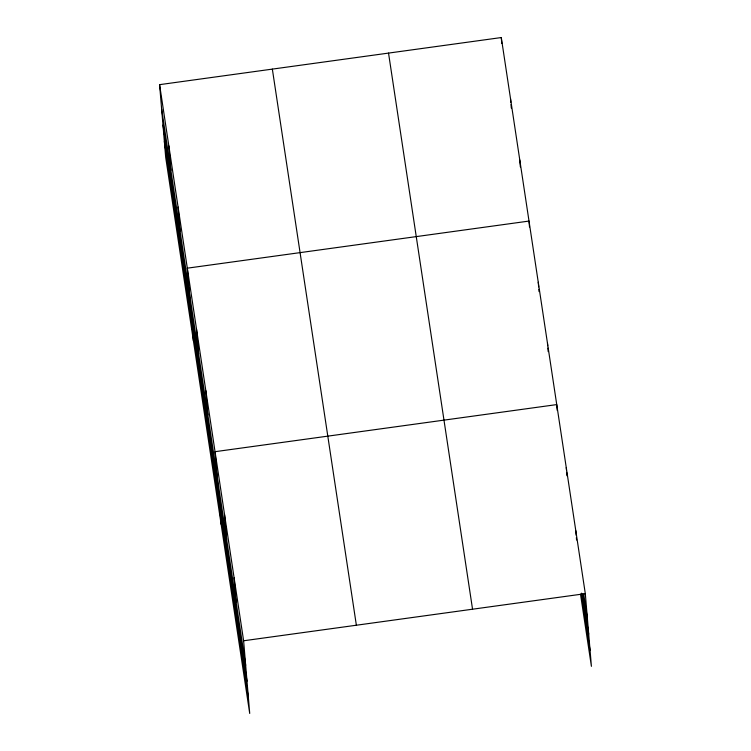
<?xml version="1.0" encoding="UTF-8"?>
<svg xmlns="http://www.w3.org/2000/svg" width="751" height="751" viewBox="0 0 751 751"><rect width="100%" height="100%" fill="white"/><g stroke="black" fill="none" stroke-linecap="round" stroke-linejoin="round"><path stroke-width="1.13" d="M159.588 84.656L243.615 640.772L249.717 713.45L165.689 157.334L159.588 84.656L501.283 37.55L585.311 593.665L591.413 666.344L580.504 594.154M243.615 640.772L585.311 593.665M583.734 594.144L587.366 618.214M582.645 593.985L588.7 634.097M581.415 593.168L590.079 650.46M388.53 53.096L472.548 609.211M272.35 69.111L356.368 625.226M161.653 109.195L245.671 665.311M162.986 125.079L247.004 681.204M164.356 141.451L248.384 697.566M575.782 530.638L576.177 535.313M576.374 537.65L576.571 539.988M566.263 467.61L566.461 469.948M566.658 472.285L566.949 475.796M557.233 410.431L556.735 404.592L215.039 451.689L221.151 524.367M547.498 343.414L547.695 345.751M547.892 348.089L548.183 351.599M538.251 282.245L538.645 286.92M538.842 289.257L539.04 291.595M529.502 226.915L529.014 221.066L187.318 268.173L193.42 340.851M519.767 159.897L520.359 166.91M510.53 98.719L510.821 102.23M511.018 104.567L511.309 108.069M501.283 37.55L501.781 43.398M234.087 577.744L236.152 602.293M224.568 514.717L226.624 539.265M205.802 390.52L207.858 415.059M196.555 329.342L198.621 353.89M178.071 206.994L180.137 231.543M168.834 145.825L170.89 170.374"/></g></svg>
